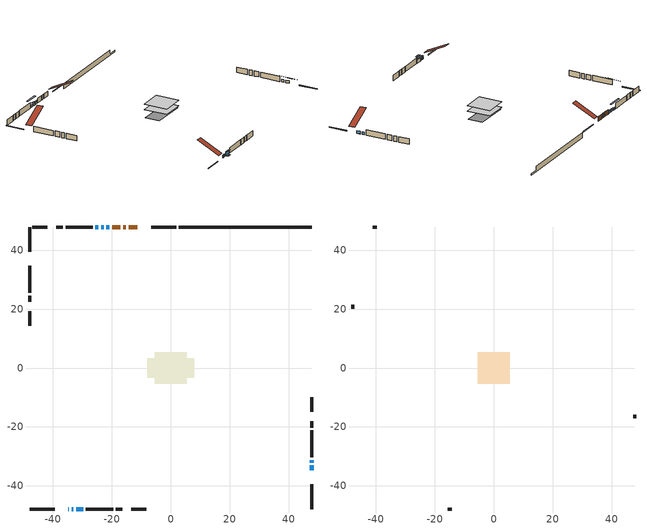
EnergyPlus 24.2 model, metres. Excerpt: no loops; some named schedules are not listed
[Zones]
conditioned space
 floor outside (Floor1 construction): -0.68,-0.68 -0.68,0.68 0.68,0.68 0.68,-0.68 z1.38
 floor adiabatic (AdiabaticFloorConstruction): -5.35,-5.35 -5.35,5.35 5.35,5.35 5.35,-5.35 z1.38
 floor foundation (Slab1 construction): -7.94,-3.33 -7.94,3.33 7.94,3.33 7.94,-3.33 z-0.91
 wall outside (RimJoist1 construction): 1.82,47.86 -6.63,47.86 / -47.86,-47.86 -39.4,-47.86 / -47.86,47.86 -47.86,39.4 / 47.86,-47.86 47.86,-39.4 z1.38:1.68
 wall outside (AdiabaticWallConstruction 1): -11.32,47.86 -14.31,47.86 / -15.23,47.86 -16.14,47.86 / -17.07,47.86 -19.87,47.86 z1.38:3.41
 wall outside (AdiabaticWallConstruction): -34.72,-47.86 -34.56,-47.86 / -33.64,-47.86 -33.07,-47.86 z1.38:2.3; 47.86,-34.72 47.86,-33.02 / 47.86,-32.1 47.86,-31.25 z1.38:2.6; -20.8,47.86 -21.82,47.86 / -22.75,47.86 -23.66,47.86 / -24.59,47.86 -25.61,47.86 z1.38:2.4; -32.15,-47.86 -29.71,-47.86 z1.38:2.9
 wall outside (Wall1 construction): -26.53,47.86 -35.72,47.86 / -28.78,-47.86 -19.59,-47.86 / -47.86,34.72 -47.86,25.53 / 47.86,-30.32 47.86,-21.14 z1.38:3.82
 wall outside (Wall2 construction): -36.65,47.86 -38.83,47.86 / -18.66,-47.86 -16.48,-47.86 / -47.86,24.6 -47.86,22.42 / 47.86,-20.21 47.86,-18.03 z1.38:3.82
 wall outside (Wall4 construction): -41.99,47.86 -46.93,47.86 / -13.33,-47.86 -8.38,-47.86 / -47.86,19.26 -47.86,14.32 / 47.86,-14.87 47.86,-9.92 z1.38:3.82
 wall foundation (FoundationWall1 construction): 2.75,47.86,-0.91 2.75,47.86,1.38 43.35,47.86,1.38 43.35,47.86,-0.34 47.86,47.86,-0.34 47.86,47.86,-0.91
 window (WindowConstruction 4): -34.72,-47.86 -34.56,-47.86 z1.38:2.29
 window (WindowConstruction 5): -33.63,-47.86 -33.08,-47.86 z1.38:2.29
 window (WindowConstruction): 47.86,-34.72 47.86,-33.03 z1.38:2.6
 window (WindowConstruction 1): -20.8,47.86 -21.82,47.86 z1.38:2.39
 window (WindowConstruction 2): -22.75,47.86 -23.66,47.86 z1.38:2.39
 window (WindowConstruction 3): -32.15,-47.86 -29.71,-47.86 z1.38:2.9
 window (WindowConstruction 6): 47.86,-32.1 47.86,-31.25 z1.38:2.6
 window (WindowConstruction 7): -24.59,47.86 -25.61,47.86 z1.38:2.39
 door (Door): -11.32,47.86 -14.3,47.86 z1.38:3.41
 door (Door 1): -15.23,47.86 -16.14,47.86 z1.38:3.41
 door (Door 2): -17.07,47.86 -19.87,47.86 z1.38:3.41
 ceiling adiabatic (AdiabaticFloorConstruction): 5.35,-5.35 5.35,5.35 -5.35,5.35 -5.35,-5.35 z1.38
attic - vented
 floor to conditioned space (Floor2 construction Reversed): -5.36,-5.36 -5.36,5.36 5.36,5.36 5.36,-5.36 z3.82
 wall outside (Wall3 construction): -39.76,47.86 -41.06,47.86 / -15.55,-47.86 -14.26,-47.86 / -47.86,21.49 -47.86,20.19 / 47.86,-17.1 47.86,-15.8 z1.38:3.82
 roof outside (Roof1 construction): -10.39,47.86,3.82 -10.39,37.73,8.88 -7.56,37.73,8.88 -7.56,47.86,3.82; -35.64,-47.86,3.82 -35.64,-37.73,8.88 -38.48,-37.73,8.88 -38.48,-47.86,3.82; -47.86,35.64,3.82 -37.73,35.64,8.88 -37.73,38.48,8.88 -47.86,38.48,3.82; 47.86,-35.64,3.82 37.73,-35.64,8.88 37.73,-38.48,8.88 47.86,-38.48,3.82
shading: -34.26,-47.86 -35.01,-47.86 -35.01,-50.3 -34.26,-50.3 z2.59; -32.78,-47.86 -33.93,-47.86 -33.93,-50.3 -32.78,-50.3 z2.59; -22.12,47.86 -20.5,47.86 -20.5,48.16 -22.12,48.16 z2.69; -23.96,47.86 -22.45,47.86 -22.45,48.47 -23.96,48.47 z2.69; -29.41,-47.86 -32.45,-47.86 -32.45,-48.47 -29.41,-48.47 z3.2; -28.35,47.86 -21.85,47.86 -21.85,48.47 -28.35,48.47 z5.14
[Building]
Building 1: Terrain=Suburbs
[Site:Location]
Greenwood AP_NS: Latitude {deg}=44.98; Longitude {deg}=-64.92; Time Zone {hr}=-4; Elevation {m}=28; Keep Site Location Information=Yes
[Site:GroundTemperature:Shallow]
3.62696, 1.72046, 1.56778, 2.47251, 6.10451, 9.71958, 12.8537, 14.839, 15.0077, 13.3929, 10.3388, 6.83459
[Site:WaterMainsTemperature]
Calculation Method=Schedule; Temperature Schedule=mains temperature schedule
[Material] Roughness=Rough; Thermal Absorptance=0.9
Name | Thickness {m} | Conductivity {W/m-K} | Density {kg/m3} | Specific Heat {J/kg-K} | Solar Absorptance | Visible Absorptance
asphalt or fiberglass shingles | 0.00635 | 0.162714 | 1121.4 | 1465.45 | 0.4 | 0.4
ceiling loosefill ins | 0.254 | 0.0480833 | 16.02 | 1046.75 | 0.7 | 0.7
ceiling stud and cavity | 0.1397 | 0.0890429 | 65.682 | 1177.47 | 0.7 | 0.7
concrete 4.0 in. | 0.1016 | 1.803125 | 2242.8 | 837.4 | 0.7 | 0.7
concrete 8.0 in. | 0.2032 | 1.803125 | 2242.8 | 837.4 | 0.7 | 0.7
door material | 0.04445 | 0.0451087 | 512.64 | 1214.23 | 0.7 | 0.7
exterior vertical ins | 0.0433751 | 0.029427 | 32.04 | 1214.23 | 0.7 | 0.7
floor covering | 0.0127 | 0.0433444 | 54.468 | 1339.84 | 0.6 | 0.6
floor rigid ins | 0.103632 | 0.029427 | 32.04 | 1214.23 | 0.7 | 0.7
floor rigid ins 1; wall rigid ins 1 | 0.512978 | 0.029427 | 32.04 | 1214.23 | 0.7 | 0.7
floor stud and cavity | 0.1397 | 0.150775 | 92.3553 | 1139.71 | 0.7 | 0.7
floor stud and cavity 1 | 0.1397 | 1.75129 | 37.0049 | 1207.88 | 0.7 | 0.7
furniture material conditioned space 1 | 0.1524 | 0.115458 | 640.8 | 1214.23 | 0.6 | 0.6
gypsum board | 0.0127 | 0.160291 | 801 | 837.4 | 0.6 | 0.6
gypsum board 1 | 0.00254 | 0.160291 | 801 | 837.4 | 0.6 | 0.6
gypsum board 2 | 0.0127 | 0.160291 | 801 | 837.4 | 0.7 | 0.7
osb sheathing 0.5 in. | 0.0127 | 0.115458 | 512.64 | 1214.23 | 0.7 | 0.7
osb sheathing 0.75 in. | 0.01905 | 0.115458 | 512.64 | 1214.23 | 0.7 | 0.7
osb sheathing 2.0 in. | 0.0508 | 0.115458 | 512.64 | 1214.23 | 0.7 | 0.7
rim joist rigid ins; slab rigid ins; wall rigid ins | 0.051816 | 0.029427 | 32.04 | 1214.23 | 0.7 | 0.7
rim joist stud and cavity | 0.0508 | 0.0407152 | 125.044 | 1163.47 | 0.6 | 0.6
wall stud and cavity | 0.1397 | 0.215597 | 139.0536 | 1170.24 | 0.7 | 0.7
wall stud and cavity 1 | 0.1397 | 0.458625 | 139.0536 | 1170.24 | 0.7 | 0.7
wall stud and cavity 2 | 0.0889 | 6.1454 | 50.32683 | 1063.81 | 0.6 | 0.6
wall stud and cavity 3 | 0.0889 | 0.49837 | 6.31874 | 1174.65 | 0.7 | 0.7
wall stud and cavity 4 | 0.0889 | 0.380278 | 52.3479 | 1209.89 | 0.7 | 0.7
wall stud and cavity 5 | 0.0889 | 0.391764 | 83.0341 | 1211.67 | 0.7 | 0.7
wood siding | 0.0254 | 0.102417 | 544.68 | 1172.36 | 0.4 | 0.4
wood siding 1 | 0.00254 | 0.102417 | 544.68 | 1172.36 | 0.4 | 0.4
wood siding 2; wood siding 3; wood siding 4 | 0.0254 | 0.102417 | 544.68 | 1172.36 | 0.7 | 0.7
[WindowMaterial:SimpleGlazingSystem]
Name | U-Factor {W/m2-K} | Solar Heat Gain Coefficient
WindowMaterial | 2.10711 | 0.53
WindowMaterial 1 | 2.11846 | 0.53
WindowMaterial 2 | 2.0049 | 0.61
WindowMaterial 3 | 3.53115 | 0.42
WindowMaterial 4 | 2.529549 | 0.6
WindowMaterial 5 | 2.1707 | 0.49
WindowMaterial 6 | 2.02932 | 0.53
[Construction]
AdiabaticFloorConstruction: floor stud and cavity 1, floor rigid ins 1, osb sheathing 0.75 in., floor covering
AdiabaticWallConstruction: wood siding 3, wall rigid ins 1, wall stud and cavity 4, gypsum board
AdiabaticWallConstruction 1: wood siding 4, wall rigid ins 1, wall stud and cavity 4, gypsum board
Door; Door 1; Door 2: door material
Floor1 construction: floor stud and cavity, floor rigid ins, osb sheathing 0.75 in., floor covering
Floor2 construction Reversed: gypsum board, ceiling stud and cavity, ceiling loosefill ins
FoundationWall1 construction: concrete 8.0 in., gypsum board 2
furniture construction conditioned space 1: furniture material conditioned space 1
PartitionWallConstruction: gypsum board, wall stud and cavity 5, gypsum board
RimJoist1 construction: wood siding 2, rim joist rigid ins, osb sheathing 2.0 in., rim joist stud and cavity
Roof1 construction: asphalt or fiberglass shingles
Slab1 construction: slab rigid ins, concrete 4.0 in.
Wall1 construction: wood siding, wall rigid ins, osb sheathing 0.5 in., wall stud and cavity, gypsum board
Wall2 construction: wood siding, wall rigid ins, osb sheathing 0.5 in., wall stud and cavity 1, gypsum board
Wall3 construction: wood siding 1, wall stud and cavity 2
Wall4 construction: wood siding 1, wall stud and cavity 3, gypsum board 1
WindowConstruction; WindowConstruction 1: WindowMaterial
WindowConstruction 2: WindowMaterial 1
WindowConstruction 3: WindowMaterial 2
WindowConstruction 4: WindowMaterial 3
WindowConstruction 5: WindowMaterial 4
WindowConstruction 6: WindowMaterial 5
WindowConstruction 7: WindowMaterial 6
[Zone] Multiplier=1; Part of Total Floor Area=Yes
Name | Volume {m3}
attic - vented | 91.6086
conditioned space | 588.3
[Space]
Name | Zone | Volume {m3}
attic - vented 1 | attic - vented | 91.6086
conditioned space 1 | conditioned space | 588.3
[ZoneInfiltration:EffectiveLeakageArea]
infil attic - vented 1: Zone or Space=attic - vented 1; Schedule=Always On Discrete; Effective Air Leakage Area {cm2}=4747.86; Stack Coefficient=0.00052179; Wind Coefficient=1.54336e-05
[ZoneMixing]
whole house fan mix: Zone or Space=attic - vented; Schedule=Always On Continuous; Design Flow Rate Calculation Method=Flow/Zone; Design Flow Rate {m3/s}=0; Source Zone or Space=conditioned space
[SurfaceProperty:ExposedFoundationPerimeter]
Slab1: Exposed Perimeter Calculation Method=TotalExposedPerimeter; Total Exposed Perimeter {m}=45.11
[InternalMass] Zone or ZoneList=conditioned space; Space or SpaceList=conditioned space 1
Name | Construction | Surface Area {m2}
furniture mass conditioned space 1 | furniture construction conditioned space 1 | 88.9879
partition wall mass | PartitionWallConstruction | 222.47
[Lights]
interior lighting: Zone or ZoneList or Space or SpaceList=conditioned space 1; Schedule=interior lighting schedule; Design Level Calculation Method=LightingLevel; Lighting Level {W}=343.2; Return Air Fraction=0; Fraction Radiant=0.6; Fraction Visible=0.2; Fraction Replaceable=1
[People]
occupants: Zone or ZoneList or Space or SpaceList=conditioned space 1; Number of People Schedule=occupants schedule; Number of People Calculation Method=People; Number of People=3; Fraction Radiant=0.314171; Sensible Heat Fraction=0.56303; Activity Level Schedule=occupants activity schedule; Carbon Dioxide Generation Rate {m3/s-W}=0; Enable ASHRAE 55 Comfort Warnings=No; Mean Radiant Temperature Calculation Type=EnclosureAveraged
[ElectricEquipment] Zone or ZoneList or Space or SpaceList=conditioned space 1; Design Level Calculation Method=EquipmentLevel
Name | Schedule | Design Level {W} | Fraction Latent | Fraction Radiant | Fraction Lost
clothes dryer | clothes dryer schedule | 140.772 | 0.015 | 0.081 | 0.85
clothes washer | clothes washer schedule | 32.1985 | 0.03 | 0.162 | 0.7
cooking range | cooking range schedule | 215.147 | 0.08 | 0.432 | 0.2
dishwasher | dishwasher schedule | 66.8632 | 0.3 | 0.18 | 0.4
fridge | fridge schedule | 72.9452 | 0 | 0.6 | 0
mech vent house fan | mech vent house fan schedule | 22.3333 | 0 | 0 | 0.5
mech vent house fan cfis | mech vent house fan cfis schedule | 0 | 0 | 0 | 0
misc plug loads | misc plug loads schedule | 494.7 | 0.045 | 0.513 | 0.1
whole house fan | Always On Discrete | 0 | 0 | 0 | 1
[OtherEquipment] Zone or ZoneList or Space or SpaceList=conditioned space 1; Design Level Calculation Method=EquipmentLevel
Name | Fuel Type | Schedule | Design Level {W} | Fraction Latent | Fraction Radiant | Fraction Lost
clothes dryer 1 | Electricity | clothes dryer schedule | 0 | 0.015 | 0.081 | 0.85
cooking range 1 | Electricity | cooking range schedule | 0 | 0.08 | 0.432 | 0.2
general water use latent | None | general water use schedule | 62.594 | 1 | 0 | 0
general water use sensible | None | general water use schedule | -61.6891 | 0 | 0.6 | 0
mech vent house fan latent load | None | Always On Discrete | 0 | 1 | 0 | 0
mech vent house fan sensible load | None | Always On Discrete | 0 | 0 | 0 | 0
water heater energy adjustment1 | FuelOilNo2 | Always On Discrete | 0.01 | 0 | 0 | 1
[ZoneInfiltration:DesignFlowRate] Zone or ZoneList or Space or SpaceList=conditioned space 1; Schedule=Always On Discrete; Design Flow Rate Calculation Method=Flow/Zone; Design Flow Rate {m3/s}=0
infil flow; natural vent flow; whole house fan flow
[Foundation:Kiva]
Foundation Kiva 1: Initial Indoor Air Temperature {C}=18; Wall Height Above Grade {m}=1.379982; Wall Depth Below Slab {m}=0.2032; Custom Block Material Name 1=exterior vertical ins; Custom Block Depth 1 {m}=2.28999; Custom Block X Position 1 {m}=0.2159; Custom Block Z Position 1 {m}=0
[Foundation:Kiva:Settings]
Soil Conductivity {W/m-K}=0.849921; Soil Density {kg/m3}=1842.3; Soil Specific Heat {J/kg-K}=418.7; Ground Solar Absorptivity=0.9; Ground Thermal Absorptivity=0.9; Ground Surface Roughness {m}=0.03; Far-Field Width {m}=40; Deep-Ground Boundary Condition=ZeroFlux; Deep-Ground Depth {m}=40; Minimum Cell Dimension {m}=0.2; Maximum Cell Growth Coefficient=3; Simulation Timestep=Timestep
[Exterior:Lights]
exterior lighting: Schedule=exterior lighting schedule; Design Level {W}=75.6
[Schedule:Constant]
Name | Hourly Value
Always On Continuous; mech vent house fan schedule; mech vent house fan cfis schedule; Always On Discrete | 1
occupants activity schedule | 117.228
fridge schedule | 0
[Schedule:Day:Interval]
interior lighting schedule day: No, 01:00, 0.108182, 04:00, 0.0901515, 05:00, 0.0991667, 06:00, 0.162273, 07:00, 0.270455, 08:00, 0.342576, 10:00, 0.369621, 11:00, 0.351591, 12:00, 0.333561, 13:00, 0.324545, 14:00, 0.31553, 15:00, 0.333561, 16:00, 0.369621, 17:00, 0.450758, 18:00, 0.585985, 19:00, 0.775303, 20:00, 0.955606, 21:00, 0.991667, 22:00, 0.712197, 23:00, 0.360606, 24:00, 0.162273
interior lighting schedule default day: No, 24:00, 0
[Schedule:Week:Daily]
interior lighting schedule Week Rule - Jan1-Jan27: interior lighting schedule day, interior lighting schedule day, interior lighting schedule day, interior lighting schedule day, interior lighting schedule day, interior lighting schedule day, interior lighting schedule day, interior lighting schedule default day, interior lighting schedule default day, interior lighting schedule default day, interior lighting schedule default day, interior lighting schedule default day
interior lighting schedule Week Rule - Jan28-Feb3: interior lighting schedule day, interior lighting schedule day, interior lighting schedule day, interior lighting schedule day, interior lighting schedule day 1, interior lighting schedule day 1, interior lighting schedule day 1, interior lighting schedule default day, interior lighting schedule default day, interior lighting schedule default day, interior lighting schedule default day, interior lighting schedule default day
interior lighting schedule Week Rule - Feb4-Feb24: interior lighting schedule day 1, interior lighting schedule day 1, interior lighting schedule day 1, interior lighting schedule day 1, interior lighting schedule day 1, interior lighting schedule day 1, interior lighting schedule day 1, interior lighting schedule default day, interior lighting schedule default day, interior lighting schedule default day, interior lighting schedule default day, interior lighting schedule default day
interior lighting schedule Week Rule - Feb25-Mar3: interior lighting schedule day 1, interior lighting schedule day 1, interior lighting schedule day 1, interior lighting schedule day 1, interior lighting schedule day 2, interior lighting schedule day 2, interior lighting schedule day 2, interior lighting schedule default day, interior lighting schedule default day, interior lighting schedule default day, interior lighting schedule default day, interior lighting schedule default day
interior lighting schedule Week Rule - Mar4-Mar31: interior lighting schedule day 2, interior lighting schedule day 2, interior lighting schedule day 2, interior lighting schedule day 2, interior lighting schedule day 2, interior lighting schedule day 2, interior lighting schedule day 2, interior lighting schedule default day, interior lighting schedule default day, interior lighting schedule default day, interior lighting schedule default day, interior lighting schedule default day
interior lighting schedule Week Rule - Apr1-Apr28: interior lighting schedule day 3, interior lighting schedule day 3, interior lighting schedule day 3, interior lighting schedule day 3, interior lighting schedule day 3, interior lighting schedule day 3, interior lighting schedule day 3, interior lighting schedule default day, interior lighting schedule default day, interior lighting schedule default day, interior lighting schedule default day, interior lighting schedule default day
interior lighting schedule Week Rule - Apr29-May5: interior lighting schedule day 3, interior lighting schedule day 3, interior lighting schedule day 4, interior lighting schedule day 4, interior lighting schedule day 4, interior lighting schedule day 4, interior lighting schedule day 4, interior lighting schedule default day, interior lighting schedule default day, interior lighting schedule default day, interior lighting schedule default day, interior lighting schedule default day
interior lighting schedule Week Rule - May6-May26: interior lighting schedule day 4, interior lighting schedule day 4, interior lighting schedule day 4, interior lighting schedule day 4, interior lighting schedule day 4, interior lighting schedule day 4, interior lighting schedule day 4, interior lighting schedule default day, interior lighting schedule default day, interior lighting schedule default day, interior lighting schedule default day, interior lighting schedule default day
interior lighting schedule Week Rule - May27-Jun2: interior lighting schedule day 4, interior lighting schedule day 4, interior lighting schedule day 4, interior lighting schedule day 4, interior lighting schedule day 4, interior lighting schedule day 5, interior lighting schedule day 5, interior lighting schedule default day, interior lighting schedule default day, interior lighting schedule default day, interior lighting schedule default day, interior lighting schedule default day
interior lighting schedule Week Rule - Jun3-Jun30: interior lighting schedule day 5, interior lighting schedule day 5, interior lighting schedule day 5, interior lighting schedule day 5, interior lighting schedule day 5, interior lighting schedule day 5, interior lighting schedule day 5, interior lighting schedule default day, interior lighting schedule default day, interior lighting schedule default day, interior lighting schedule default day, interior lighting schedule default day
interior lighting schedule Week Rule - Jul1-Jul28: interior lighting schedule day 6, interior lighting schedule day 6, interior lighting schedule day 6, interior lighting schedule day 6, interior lighting schedule day 6, interior lighting schedule day 6, interior lighting schedule day 6, interior lighting schedule default day, interior lighting schedule default day, interior lighting schedule default day, interior lighting schedule default day, interior lighting schedule default day
interior lighting schedule Week Rule - Jul29-Aug4: interior lighting schedule day 6, interior lighting schedule day 6, interior lighting schedule day 6, interior lighting schedule day 7, interior lighting schedule day 7, interior lighting schedule day 7, interior lighting schedule day 7, interior lighting schedule default day, interior lighting schedule default day, interior lighting schedule default day, interior lighting schedule default day, interior lighting schedule default day
interior lighting schedule Week Rule - Aug5-Aug25: interior lighting schedule day 7, interior lighting schedule day 7, interior lighting schedule day 7, interior lighting schedule day 7, interior lighting schedule day 7, interior lighting schedule day 7, interior lighting schedule day 7, interior lighting schedule default day, interior lighting schedule default day, interior lighting schedule default day, interior lighting schedule default day, interior lighting schedule default day
interior lighting schedule Week Rule - Aug26-Sep1: interior lighting schedule day 7, interior lighting schedule day 7, interior lighting schedule day 7, interior lighting schedule day 7, interior lighting schedule day 7, interior lighting schedule day 7, interior lighting schedule day 8, interior lighting schedule default day, interior lighting schedule default day, interior lighting schedule default day, interior lighting schedule default day, interior lighting schedule default day
interior lighting schedule Week Rule - Sep2-Sep29: interior lighting schedule day 8, interior lighting schedule day 8, interior lighting schedule day 8, interior lighting schedule day 8, interior lighting schedule day 8, interior lighting schedule day 8, interior lighting schedule day 8, interior lighting schedule default day, interior lighting schedule default day, interior lighting schedule default day, interior lighting schedule default day, interior lighting schedule default day
interior lighting schedule Week Rule - Sep30-Oct6: interior lighting schedule day 8, interior lighting schedule day 9, interior lighting schedule day 9, interior lighting schedule day 9, interior lighting schedule day 9, interior lighting schedule day 9, interior lighting schedule day 9, interior lighting schedule default day, interior lighting schedule default day, interior lighting schedule default day, interior lighting schedule default day, interior lighting schedule default day
interior lighting schedule Week Rule - Oct7-Oct27: interior lighting schedule day 9, interior lighting schedule day 9, interior lighting schedule day 9, interior lighting schedule day 9, interior lighting schedule day 9, interior lighting schedule day 9, interior lighting schedule day 9, interior lighting schedule default day, interior lighting schedule default day, interior lighting schedule default day, interior lighting schedule default day, interior lighting schedule default day
interior lighting schedule Week Rule - Oct28-Nov3: interior lighting schedule day 9, interior lighting schedule day 9, interior lighting schedule day 9, interior lighting schedule day 9, interior lighting schedule day 10, interior lighting schedule day 10, interior lighting schedule day 10, interior lighting schedule default day, interior lighting schedule default day, interior lighting schedule default day, interior lighting schedule default day, interior lighting schedule default day
interior lighting schedule Week Rule - Nov4-Nov24: interior lighting schedule day 10, interior lighting schedule day 10, interior lighting schedule day 10, interior lighting schedule day 10, interior lighting schedule day 10, interior lighting schedule day 10, interior lighting schedule day 10, interior lighting schedule default day, interior lighting schedule default day, interior lighting schedule default day, interior lighting schedule default day, interior lighting schedule default day
interior lighting schedule Week Rule - Nov25-Dec1: interior lighting schedule day 10, interior lighting schedule day 10, interior lighting schedule day 10, interior lighting schedule day 10, interior lighting schedule day 10, interior lighting schedule day 10, interior lighting schedule day 11, interior lighting schedule default day, interior lighting schedule default day, interior lighting schedule default day, interior lighting schedule default day, interior lighting schedule default day
interior lighting schedule Week Rule - Dec2-Dec31: interior lighting schedule day 11, interior lighting schedule day 11, interior lighting schedule day 11, interior lighting schedule day 11, interior lighting schedule day 11, interior lighting schedule day 11, interior lighting schedule day 11, interior lighting schedule default day, interior lighting schedule default day, interior lighting schedule default day, interior lighting schedule default day, interior lighting schedule default day
occupants schedule Week Rule - Jan1-Dec31: occupants schedule day, occupants schedule day, occupants schedule day, occupants schedule day, occupants schedule day, occupants schedule day, occupants schedule day, occupants schedule default day, occupants schedule default day, occupants schedule default day, occupants schedule default day, occupants schedule default day
clothes dryer schedule Week Rule - Jan1-Dec31: clothes dryer schedule day, clothes dryer schedule day, clothes dryer schedule day, clothes dryer schedule day, clothes dryer schedule day, clothes dryer schedule day, clothes dryer schedule day, clothes dryer schedule default day, clothes dryer schedule default day, clothes dryer schedule default day, clothes dryer schedule default day, clothes dryer schedule default day
clothes washer schedule Week Rule - Jan1-Dec31: clothes washer schedule day, clothes washer schedule day, clothes washer schedule day, clothes washer schedule day, clothes washer schedule day, clothes washer schedule day, clothes washer schedule day, clothes washer schedule default day, clothes washer schedule default day, clothes washer schedule default day, clothes washer schedule default day, clothes washer schedule default day
cooking range schedule Week Rule - Jan1-Dec31: cooking range schedule day, cooking range schedule day, cooking range schedule day, cooking range schedule day, cooking range schedule day, cooking range schedule day, cooking range schedule day, cooking range schedule default day, cooking range schedule default day, cooking range schedule default day, cooking range schedule default day, cooking range schedule default day
dishwasher schedule Week Rule - Jan1-Dec31: dishwasher schedule day, dishwasher schedule day, dishwasher schedule day, dishwasher schedule day, dishwasher schedule day, dishwasher schedule day, dishwasher schedule day, dishwasher schedule default day, dishwasher schedule default day, dishwasher schedule default day, dishwasher schedule default day, dishwasher schedule default day
misc plug loads schedule Week Rule - Jan1-Dec31: misc plug loads schedule day, misc plug loads schedule day, misc plug loads schedule day, misc plug loads schedule day, misc plug loads schedule day, misc plug loads schedule day, misc plug loads schedule day, misc plug loads schedule default day, misc plug loads schedule default day, misc plug loads schedule default day, misc plug loads schedule default day, misc plug loads schedule default day
general water use schedule Week Rule - Jan1-Dec31: general water use schedule day, general water use schedule day, general water use schedule day, general water use schedule day, general water use schedule day, general water use schedule day, general water use schedule day, general water use schedule default day, general water use schedule default day, general water use schedule default day, general water use schedule default day, general water use schedule default day
exterior lighting schedule Week Rule - Jan1-Jan27: exterior lighting schedule day, exterior lighting schedule day, exterior lighting schedule day, exterior lighting schedule day, exterior lighting schedule day, exterior lighting schedule day, exterior lighting schedule day, exterior lighting schedule default day, exterior lighting schedule default day, exterior lighting schedule default day, exterior lighting schedule default day, exterior lighting schedule default day
exterior lighting schedule Week Rule - Jan28-Feb3: exterior lighting schedule day, exterior lighting schedule day, exterior lighting schedule day, exterior lighting schedule day, exterior lighting schedule day 1, exterior lighting schedule day 1, exterior lighting schedule day 1, exterior lighting schedule default day, exterior lighting schedule default day, exterior lighting schedule default day, exterior lighting schedule default day, exterior lighting schedule default day
exterior lighting schedule Week Rule - Feb4-Feb24: exterior lighting schedule day 1, exterior lighting schedule day 1, exterior lighting schedule day 1, exterior lighting schedule day 1, exterior lighting schedule day 1, exterior lighting schedule day 1, exterior lighting schedule day 1, exterior lighting schedule default day, exterior lighting schedule default day, exterior lighting schedule default day, exterior lighting schedule default day, exterior lighting schedule default day
exterior lighting schedule Week Rule - Feb25-Mar3: exterior lighting schedule day 1, exterior lighting schedule day 1, exterior lighting schedule day 1, exterior lighting schedule day 1, exterior lighting schedule day 2, exterior lighting schedule day 2, exterior lighting schedule day 2, exterior lighting schedule default day, exterior lighting schedule default day, exterior lighting schedule default day, exterior lighting schedule default day, exterior lighting schedule default day
exterior lighting schedule Week Rule - Mar4-Mar31: exterior lighting schedule day 2, exterior lighting schedule day 2, exterior lighting schedule day 2, exterior lighting schedule day 2, exterior lighting schedule day 2, exterior lighting schedule day 2, exterior lighting schedule day 2, exterior lighting schedule default day, exterior lighting schedule default day, exterior lighting schedule default day, exterior lighting schedule default day, exterior lighting schedule default day
exterior lighting schedule Week Rule - Apr1-Apr28: exterior lighting schedule day 3, exterior lighting schedule day 3, exterior lighting schedule day 3, exterior lighting schedule day 3, exterior lighting schedule day 3, exterior lighting schedule day 3, exterior lighting schedule day 3, exterior lighting schedule default day, exterior lighting schedule default day, exterior lighting schedule default day, exterior lighting schedule default day, exterior lighting schedule default day
exterior lighting schedule Week Rule - Apr29-May5: exterior lighting schedule day 3, exterior lighting schedule day 3, exterior lighting schedule day 4, exterior lighting schedule day 4, exterior lighting schedule day 4, exterior lighting schedule day 4, exterior lighting schedule day 4, exterior lighting schedule default day, exterior lighting schedule default day, exterior lighting schedule default day, exterior lighting schedule default day, exterior lighting schedule default day
exterior lighting schedule Week Rule - May6-May26: exterior lighting schedule day 4, exterior lighting schedule day 4, exterior lighting schedule day 4, exterior lighting schedule day 4, exterior lighting schedule day 4, exterior lighting schedule day 4, exterior lighting schedule day 4, exterior lighting schedule default day, exterior lighting schedule default day, exterior lighting schedule default day, exterior lighting schedule default day, exterior lighting schedule default day
exterior lighting schedule Week Rule - May27-Jun2: exterior lighting schedule day 4, exterior lighting schedule day 4, exterior lighting schedule day 4, exterior lighting schedule day 4, exterior lighting schedule day 4, exterior lighting schedule day 5, exterior lighting schedule day 5, exterior lighting schedule default day, exterior lighting schedule default day, exterior lighting schedule default day, exterior lighting schedule default day, exterior lighting schedule default day
exterior lighting schedule Week Rule - Jun3-Jun30: exterior lighting schedule day 5, exterior lighting schedule day 5, exterior lighting schedule day 5, exterior lighting schedule day 5, exterior lighting schedule day 5, exterior lighting schedule day 5, exterior lighting schedule day 5, exterior lighting schedule default day, exterior lighting schedule default day, exterior lighting schedule default day, exterior lighting schedule default day, exterior lighting schedule default day
exterior lighting schedule Week Rule - Jul1-Jul28: exterior lighting schedule day 6, exterior lighting schedule day 6, exterior lighting schedule day 6, exterior lighting schedule day 6, exterior lighting schedule day 6, exterior lighting schedule day 6, exterior lighting schedule day 6, exterior lighting schedule default day, exterior lighting schedule default day, exterior lighting schedule default day, exterior lighting schedule default day, exterior lighting schedule default day
exterior lighting schedule Week Rule - Jul29-Aug4: exterior lighting schedule day 6, exterior lighting schedule day 6, exterior lighting schedule day 6, exterior lighting schedule day 7, exterior lighting schedule day 7, exterior lighting schedule day 7, exterior lighting schedule day 7, exterior lighting schedule default day, exterior lighting schedule default day, exterior lighting schedule default day, exterior lighting schedule default day, exterior lighting schedule default day
exterior lighting schedule Week Rule - Aug5-Aug25: exterior lighting schedule day 7, exterior lighting schedule day 7, exterior lighting schedule day 7, exterior lighting schedule day 7, exterior lighting schedule day 7, exterior lighting schedule day 7, exterior lighting schedule day 7, exterior lighting schedule default day, exterior lighting schedule default day, exterior lighting schedule default day, exterior lighting schedule default day, exterior lighting schedule default day
exterior lighting schedule Week Rule - Aug26-Sep1: exterior lighting schedule day 7, exterior lighting schedule day 7, exterior lighting schedule day 7, exterior lighting schedule day 7, exterior lighting schedule day 7, exterior lighting schedule day 7, exterior lighting schedule day 8, exterior lighting schedule default day, exterior lighting schedule default day, exterior lighting schedule default day, exterior lighting schedule default day, exterior lighting schedule default day
exterior lighting schedule Week Rule - Sep2-Sep29: exterior lighting schedule day 8, exterior lighting schedule day 8, exterior lighting schedule day 8, exterior lighting schedule day 8, exterior lighting schedule day 8, exterior lighting schedule day 8, exterior lighting schedule day 8, exterior lighting schedule default day, exterior lighting schedule default day, exterior lighting schedule default day, exterior lighting schedule default day, exterior lighting schedule default day
exterior lighting schedule Week Rule - Sep30-Oct6: exterior lighting schedule day 8, exterior lighting schedule day 9, exterior lighting schedule day 9, exterior lighting schedule day 9, exterior lighting schedule day 9, exterior lighting schedule day 9, exterior lighting schedule day 9, exterior lighting schedule default day, exterior lighting schedule default day, exterior lighting schedule default day, exterior lighting schedule default day, exterior lighting schedule default day
exterior lighting schedule Week Rule - Oct7-Oct27: exterior lighting schedule day 9, exterior lighting schedule day 9, exterior lighting schedule day 9, exterior lighting schedule day 9, exterior lighting schedule day 9, exterior lighting schedule day 9, exterior lighting schedule day 9, exterior lighting schedule default day, exterior lighting schedule default day, exterior lighting schedule default day, exterior lighting schedule default day, exterior lighting schedule default day
exterior lighting schedule Week Rule - Oct28-Nov3: exterior lighting schedule day 9, exterior lighting schedule day 9, exterior lighting schedule day 9, exterior lighting schedule day 9, exterior lighting schedule day 10, exterior lighting schedule day 10, exterior lighting schedule day 10, exterior lighting schedule default day, exterior lighting schedule default day, exterior lighting schedule default day, exterior lighting schedule default day, exterior lighting schedule default day
exterior lighting schedule Week Rule - Nov4-Nov24: exterior lighting schedule day 10, exterior lighting schedule day 10, exterior lighting schedule day 10, exterior lighting schedule day 10, exterior lighting schedule day 10, exterior lighting schedule day 10, exterior lighting schedule day 10, exterior lighting schedule default day, exterior lighting schedule default day, exterior lighting schedule default day, exterior lighting schedule default day, exterior lighting schedule default day
exterior lighting schedule Week Rule - Nov25-Dec1: exterior lighting schedule day 10, exterior lighting schedule day 10, exterior lighting schedule day 10, exterior lighting schedule day 10, exterior lighting schedule day 10, exterior lighting schedule day 10, exterior lighting schedule day 11, exterior lighting schedule default day, exterior lighting schedule default day, exterior lighting schedule default day, exterior lighting schedule default day, exterior lighting schedule default day
exterior lighting schedule Week Rule - Dec2-Dec31: exterior lighting schedule day 11, exterior lighting schedule day 11, exterior lighting schedule day 11, exterior lighting schedule day 11, exterior lighting schedule day 11, exterior lighting schedule day 11, exterior lighting schedule day 11, exterior lighting schedule default day, exterior lighting schedule default day, exterior lighting schedule default day, exterior lighting schedule default day, exterior lighting schedule default day
[Schedule:Year]
interior lighting schedule: interior lighting schedule Week Rule - Jan1-Jan27, 1, 1, 1, 27, interior lighting schedule Week Rule - Jan28-Feb3, 1, 28, 2, 3, interior lighting schedule Week Rule - Feb4-Feb24, 2, 4, 2, 24, interior lighting schedule Week Rule - Feb25-Mar3, 2, 25, 3, 3, interior lighting schedule Week Rule - Mar4-Mar31, 3, 4, 3, 31, interior lighting schedule Week Rule - Apr1-Apr28, 4, 1, 4, 28, interior lighting schedule Week Rule - Apr29-May5, 4, 29, 5, 5, interior lighting schedule Week Rule - May6-May26, 5, 6, 5, 26, interior lighting schedule Week Rule - May27-Jun2, 5, 27, 6, 2, interior lighting schedule Week Rule - Jun3-Jun30, 6, 3, 6, 30, interior lighting schedule Week Rule - Jul1-Jul28, 7, 1, 7, 28, interior lighting schedule Week Rule - Jul29-Aug4, 7, 29, 8, 4, interior lighting schedule Week Rule - Aug5-Aug25, 8, 5, 8, 25, interior lighting schedule Week Rule - Aug26-Sep1, 8, 26, 9, 1, interior lighting schedule Week Rule - Sep2-Sep29, 9, 2, 9, 29, interior lighting schedule Week Rule - Sep30-Oct6, 9, 30, 10, 6, interior lighting schedule Week Rule - Oct7-Oct27, 10, 7, 10, 27, interior lighting schedule Week Rule - Oct28-Nov3, 10, 28, 11, 3, interior lighting schedule Week Rule - Nov4-Nov24, 11, 4, 11, 24, interior lighting schedule Week Rule - Nov25-Dec1, 11, 25, 12, 1, interior lighting schedule Week Rule - Dec2-Dec31, 12, 2, 12, 31
occupants schedule: occupants schedule Week Rule - Jan1-Dec31, 1, 1, 12, 31
clothes dryer schedule: clothes dryer schedule Week Rule - Jan1-Dec31, 1, 1, 12, 31
clothes washer schedule: clothes washer schedule Week Rule - Jan1-Dec31, 1, 1, 12, 31
cooking range schedule: cooking range schedule Week Rule - Jan1-Dec31, 1, 1, 12, 31
dishwasher schedule: dishwasher schedule Week Rule - Jan1-Dec31, 1, 1, 12, 31
misc plug loads schedule: misc plug loads schedule Week Rule - Jan1-Dec31, 1, 1, 12, 31
general water use schedule: general water use schedule Week Rule - Jan1-Dec31, 1, 1, 12, 31
exterior lighting schedule: exterior lighting schedule Week Rule - Jan1-Jan27, 1, 1, 1, 27, exterior lighting schedule Week Rule - Jan28-Feb3, 1, 28, 2, 3, exterior lighting schedule Week Rule - Feb4-Feb24, 2, 4, 2, 24, exterior lighting schedule Week Rule - Feb25-Mar3, 2, 25, 3, 3, exterior lighting schedule Week Rule - Mar4-Mar31, 3, 4, 3, 31, exterior lighting schedule Week Rule - Apr1-Apr28, 4, 1, 4, 28, exterior lighting schedule Week Rule - Apr29-May5, 4, 29, 5, 5, exterior lighting schedule Week Rule - May6-May26, 5, 6, 5, 26, exterior lighting schedule Week Rule - May27-Jun2, 5, 27, 6, 2, exterior lighting schedule Week Rule - Jun3-Jun30, 6, 3, 6, 30, exterior lighting schedule Week Rule - Jul1-Jul28, 7, 1, 7, 28, exterior lighting schedule Week Rule - Jul29-Aug4, 7, 29, 8, 4, exterior lighting schedule Week Rule - Aug5-Aug25, 8, 5, 8, 25, exterior lighting schedule Week Rule - Aug26-Sep1, 8, 26, 9, 1, exterior lighting schedule Week Rule - Sep2-Sep29, 9, 2, 9, 29, exterior lighting schedule Week Rule - Sep30-Oct6, 9, 30, 10, 6, exterior lighting schedule Week Rule - Oct7-Oct27, 10, 7, 10, 27, exterior lighting schedule Week Rule - Oct28-Nov3, 10, 28, 11, 3, exterior lighting schedule Week Rule - Nov4-Nov24, 11, 4, 11, 24, exterior lighting schedule Week Rule - Nov25-Dec1, 11, 25, 12, 1, exterior lighting schedule Week Rule - Dec2-Dec31, 12, 2, 12, 31
[Schedule:Compact]
mains temperature schedule: Through: 01/01, For: AllDays, Until: 24:00, 7.74778, Through: 01/02, For: AllDays, Until: 24:00, 7.68278, Through: 01/03, For: AllDays, Until: 24:00, 7.61944, Through: 01/04, For: AllDays, Until: 24:00, 7.55667, Through: 01/05, For: AllDays, Until: 24:00, 7.495, Through: 01/06, For: AllDays, Until: 24:00, 7.435, Through: 01/07, For: AllDays, Until: 24:00, 7.37556, Through: 01/08, For: AllDays, Until: 24:00, 7.31778, Through: 01/09, For: AllDays, Until: 24:00, 7.26111, Through: 01/10, For: AllDays, Until: 24:00, 7.20556, Through: 01/11, For: AllDays, Until: 24:00, 7.15111, Through: 01/12, For: AllDays, Until: 24:00, 7.09833, Through: 01/13, For: AllDays, Until: 24:00, 7.04667, Through: 01/14, For: AllDays, Until: 24:00, 6.99667, Through: 01/15, For: AllDays, Until: 24:00, 6.94722, Through: 01/16, For: AllDays, Until: 24:00, 6.9, Through: 01/17, For: AllDays, Until: 24:00, 6.85333, Through: 01/18, For: AllDays, Until: 24:00, 6.80833, Through: 01/19, For: AllDays, Until: 24:00, 6.765, Through: 01/20, For: AllDays, Until: 24:00, 6.72278, Through: 01/21, For: AllDays, Until: 24:00, 6.68167, Through: 01/22, For: AllDays, Until: 24:00, 6.64278, Through: 01/23, For: AllDays, Until: 24:00, 6.60444, Through: 01/24, For: AllDays, Until: 24:00, 6.56778, Through: 01/25, For: AllDays, Until: 24:00, 6.53278, Through: 01/26, For: AllDays, Until: 24:00, 6.49944, Through: 01/27, For: AllDays, Until: 24:00, 6.46722, Through: 01/28, For: AllDays, Until: 24:00, 6.43667, Through: 01/29, For: AllDays, Until: 24:00, 6.40722, Through: 01/30, For: AllDays, Until: 24:00, 6.37944, Through: 01/31, For: AllDays, Until: 24:00, 6.35333, Through: 02/01, For: AllDays, Until: 24:00, 6.32889, Through: 02/02, For: AllDays, Until: 24:00, 6.30556, Through: 02/03, For: AllDays, Until: 24:00, 6.28389, Through: 02/04, For: AllDays, Until: 24:00, 6.26389, Through: 02/05, For: AllDays, Until: 24:00, 6.24556, Through: 02/06, For: AllDays, Until: 24:00, 6.22833, Through: 02/07, For: AllDays, Until: 24:00, 6.21278, Through: 02/08, For: AllDays, Until: 24:00, 6.19889, Through: 02/09, For: AllDays, Until: 24:00, 6.18667, Through: 02/10, For: AllDays, Until: 24:00, 6.17611, Through: 02/11, For: AllDays, Until: 24:00, 6.16667, Through: 02/12, For: AllDays, Until: 24:00, 6.15889, Through: 02/13, For: AllDays, Until: 24:00, 6.15278, Through: 02/14, For: AllDays, Until: 24:00, 6.14833, Through: 02/15, For: AllDays, Until: 24:00, 6.14556, Through: 02/16, For: AllDays, Until: 24:00, 6.14389, Through: 02/17, For: AllDays, Until: 24:00, 6.14444, Through: 02/18, For: AllDays, Until: 24:00, 6.14611, Through: 02/19, For: AllDays, Until: 24:00, 6.14944, Through: 02/20, For: AllDays, Until: 24:00, 6.15444, Through: 02/21, For: AllDays, Until: 24:00, 6.16056, Through: 02/22, For: AllDays, Until: 24:00, 6.16889, Through: 02/23, For: AllDays, Until: 24:00, 6.17833, Through: 02/24, For: AllDays, Until: 24:00, 6.18944, Through: 02/25, For: AllDays, Until: 24:00, 6.20222, Through: 02/26, For: AllDays, Until: 24:00, 6.21667, Through: 02/27, For: AllDays, Until: 24:00, 6.23222, Through: 02/28, For: AllDays, Until: 24:00, 6.25, Through: 03/01, For: AllDays, Until: 24:00, 6.26889, Through: 03/02, For: AllDays, Until: 24:00, 6.28889, Through: 03/03, For: AllDays, Until: 24:00, 6.31111, Through: 03/04, For: AllDays, Until: 24:00, 6.33444, Through: 03/05, For: AllDays, Until: 24:00, 6.35944, Through: 03/06, For: AllDays, Until: 24:00, 6.38611, Through: 03/07, For: AllDays, Until: 24:00, 6.41444, Through: 03/08, For: AllDays, Until: 24:00, 6.44389, Through: 03/09, For: AllDays, Until: 24:00, 6.475, Through: 03/10, For: AllDays, Until: 24:00, 6.50722, Through: 03/11, For: AllDays, Until: 24:00, 6.54111, Through: 03/12, For: AllDays, Until: 24:00, 6.57667, Through: 03/13, For: AllDays, Until: 24:00, 6.61333, Through: 03/14, For: AllDays, Until: 24:00, 6.65167, Through: 03/15, For: AllDays, Until: 24:00, 6.69167, Through: 03/16, For: AllDays, Until: 24:00, 6.73278, Through: 03/17, For: AllDays, Until: 24:00, 6.77556, Through: 03/18, For: AllDays, Until: 24:00, 6.81944, Through: 03/19, For: AllDays, Until: 24:00, 6.86444, Through: 03/20, For: AllDays, Until: 24:00, 6.91111, Through: 03/21, For: AllDays, Until: 24:00, 6.95889, Through: 03/22, For: AllDays, Until: 24:00, 7.00833, Through: 03/23, For: AllDays, Until: 24:00, 7.05889, Through: 03/24, For: AllDays, Until: 24:00, 7.11111, Through: 03/25, For: AllDays, Until: 24:00, 7.16444, Through: 03/26, For: AllDays, Until: 24:00, 7.21889, Through: 03/27, For: AllDays, Until: 24:00, 7.27444, Through: 03/28, For: AllDays, Until: 24:00, 7.33167, Through: 03/29, For: AllDays, Until: 24:00, 7.39, Through: 03/30, For: AllDays, Until: 24:00, 7.44944, Through: 03/31, For: AllDays, Until: 24:00, 7.51, Through: 04/01, For: AllDays, Until: 24:00, 7.57167, Through: 04/02, For: AllDays, Until: 24:00, 7.63444, Through: 04/03, For: AllDays, Until: 24:00, 7.69833, Through: 04/04, For: AllDays, Until: 24:00, 7.76389, Through: 04/05, For: AllDays, Until: 24:00, 7.83, Through: 04/06, For: AllDays, Until: 24:00, 7.89722, Through: 04/07, For: AllDays, Until: 24:00, 7.96556, Through: 04/08, For: AllDays, Until: 24:00, 8.035, Through: 04/09, For: AllDays, Until: 24:00, 8.10556, Through: 04/10, For: AllDays, Until: 24:00, 8.17722, Through: 04/11, For: AllDays, Until: 24:00, 8.24944, Through: 04/12, For: AllDays, Until: 24:00, 8.32278, Through: 04/13, For: AllDays, Until: 24:00, 8.39722, Through: 04/14, For: AllDays, Until: 24:00, 8.47222, Through: 04/15, For: AllDays, Until: 24:00, 8.54833, Through: 04/16, For: AllDays, Until: 24:00, 8.62556, Through: 04/17, For: AllDays, Until: 24:00, 8.70333, Through: 04/18, For: AllDays, Until: 24:00, 8.78167, Through: 04/19, For: AllDays, Until: 24:00, 8.86111, Through: 04/20, For: AllDays, Until: 24:00, 8.94111, Through: 04/21, For: AllDays, Until: 24:00, 9.02222, Through: 04/22, For: AllDays, Until: 24:00, 9.10389, Through: 04/23, For: AllDays, Until: 24:00, 9.18611, Through: 04/24, For: AllDays, Until: 24:00, 9.26889, Through: 04/25, For: AllDays, Until: 24:00, 9.35278, Through: 04/26, For: AllDays, Until: 24:00, 9.43667, Through: 04/27, For: AllDays, Until: 24:00, 9.52167, Through: 04/28, For: AllDays, Until: 24:00, 9.60722, Through: 04/29, For: AllDays, Until: 24:00, 9.69333, Through: 04/30, For: AllDays, Until: 24:00, 9.77944, Through: 05/01, For: AllDays, Until: 24:00, 9.86667, Through: 05/02, For: AllDays, Until: 24:00, 9.95389, Through: 05/03, For: AllDays, Until: 24:00, 10.0417, Through: 05/04, For: AllDays, Until: 24:00, 10.13, Through: 05/05, For: AllDays, Until: 24:00, 10.2189, Through: 05/06, For: AllDays, Until: 24:00, 10.3078, Through: 05/07, For: AllDays, Until: 24:00, 10.3972, Through: 05/08, For: AllDays, Until: 24:00, 10.4872, Through: 05/09, For: AllDays, Until: 24:00, 10.5772, Through: 05/10, For: AllDays, Until: 24:00, 10.6678, Through: 05/11, For: AllDays, Until: 24:00, 10.7578, Through: 05/12, For: AllDays, Until: 24:00, 10.8489, Through: 05/13, For: AllDays, Until: 24:00, 10.9394, Through: 05/14, For: AllDays, Until: 24:00, 11.0306, Through: 05/15, For: AllDays, Until: 24:00, 11.1217, Through: 05/16, For: AllDays, Until: 24:00, 11.2133, Through: 05/17, For: AllDays, Until: 24:00, 11.3044, Through: 05/18, For: AllDays, Until: 24:00, 11.3961, Through: 05/19, For: AllDays, Until: 24:00, 11.4872, Through: 05/20, For: AllDays, Until: 24:00, 11.5789, Through: 05/21, For: AllDays, Until: 24:00, 11.67, Through: 05/22, For: AllDays, Until: 24:00, 11.7617, Through: 05/23, For: AllDays, Until: 24:00, 11.8528, Through: 05/24, For: AllDays, Until: 24:00, 11.9439, Through: 05/25, For: AllDays, Until: 24:00, 12.0344, Through: 05/26, For: AllDays, Until: 24:00, 12.1256, Through: 05/27, For: AllDays, Until: 24:00, 12.2161, Through: 05/28, For: AllDays, Until: 24:00, 12.3067, Through: 05/29, For: AllDays, Until: 24:00, 12.3967, Through: 05/30, For: AllDays, Until: 24:00, 12.4861, Through: 05/31, For: AllDays, Until: 24:00, 12.5761, Through: 06/01, For: AllDays, Until: 24:00, 12.665, Through: 06/02, For: AllDays, Until: 24:00, 12.7539, Through: 06/03, For: AllDays, Until: 24:00, 12.8422, Through: 06/04, For: AllDays, Until: 24:00, 12.9306, Through: 06/05, For: AllDays, Until: 24:00, 13.0178, Through: 06/06, For: AllDays, Until: 24:00, 13.105, Through: 06/07, For: AllDays, Until: 24:00, 13.1917, Through: 06/08, For: AllDays, Until: 24:00, 13.2778, Through: 06/09, For: AllDays, Until: 24:00, 13.3633, Through: 06/10, For: AllDays, Until: 24:00, 13.4483, Through: 06/11, For: AllDays, Until: 24:00, 13.5328, Through: 06/12, For: AllDays, Until: 24:00, 13.6167, Through: 06/13, For: AllDays, Until: 24:00, 13.7, Through: 06/14, For: AllDays, Until: 24:00, 13.7822, Through: 06/15, For: AllDays, Until: 24:00, 13.8644, Through: 06/16, For: AllDays, Until: 24:00, 13.9456, Through: 06/17, For: AllDays, Until: 24:00, 14.0256, Through: 06/18, For: AllDays, Until: 24:00, 14.1056, Through: 06/19, For: AllDays, Until: 24:00, 14.1844, Through: 06/20, For: AllDays, Until: 24:00, 14.2622, Through: 06/21, For: AllDays, Until: 24:00, 14.3394, Through: 06/22, For: AllDays, Until: 24:00, 14.4161, Through: 06/23, For: AllDays, Until: 24:00, 14.4911, Through: 06/24, For: AllDays, Until: 24:00, 14.5661, Through: 06/25, For: AllDays, Until: 24:00, 14.6394, Through: 06/26, For: AllDays, Until: 24:00, 14.7122, Through: 06/27, For: AllDays, Until: 24:00, 14.7839, Through: 06/28, For: AllDays, Until: 24:00, 14.855, Through: 06/29, For: AllDays, Until: 24:00, 14.9244, Through: 06/30, For: AllDays, Until: 24:00, 14.9933, Through: 07/01, For: AllDays, Until: 24:00, 15.0611, Through: 07/02, For: AllDays, Until: 24:00, 15.1272, Through: 07/03, For: AllDays, Until: 24:00, 15.1928, Through: 07/04, For: AllDays, Until: 24:00, 15.2572, Through: 07/05, For: AllDays, Until: 24:00, 15.3206, Through: 07/06, For: AllDays, Until: 24:00, 15.3828, Through: 07/07, For: AllDays, Until: 24:00, 15.4439, Through: 07/08, For: AllDays, Until: 24:00, 15.5039, Through: 07/09, For: AllDays, Until: 24:00, 15.5622, Through: 07/10, For: AllDays, Until: 24:00, 15.6194, Through: 07/11, For: AllDays, Until: 24:00, 15.6756, Through: 07/12, For: AllDays, Until: 24:00, 15.7306, Through: 07/13, For: AllDays, Until: 24:00, 15.7844, Through: 07/14, For: AllDays, Until: 24:00, 15.8367, Through: 07/15, For: AllDays, Until: 24:00, 15.8878, Through: 07/16, For: AllDays, Until: 24:00, 15.9372, Through: 07/17, For: AllDays, Until: 24:00, 15.9861, Through: 07/18, For: AllDays, Until: 24:00, 16.0328, Through: 07/19, For: AllDays, Until: 24:00, 16.0789, Through: 07/20, For: AllDays, Until: 24:00, 16.1228, Through: 07/21, For: AllDays, Until: 24:00, 16.1661, Through: 07/22, For: AllDays, Until: 24:00, 16.2078, Through: 07/23, For: AllDays, Until: 24:00, 16.2478, Through: 07/24, For: AllDays, Until: 24:00, 16.2867, Through: 07/25, For: AllDays, Until: 24:00, 16.3239, Through: 07/26, For: AllDays, Until: 24:00, 16.3594, Through: 07/27, For: AllDays, Until: 24:00, 16.3939, Through: 07/28, For: AllDays, Until: 24:00, 16.4272, Through: 07/29, For: AllDays, Until: 24:00, 16.4583, Through: 07/30, For: AllDays, Until: 24:00, 16.4883, Through: 07/31, For: AllDays, Until: 24:00, 16.5172, Through: 08/01, For: AllDays, Until: 24:00, 16.5439, Through: 08/02, For: AllDays, Until: 24:00, 16.5694, Through: 08/03, For: AllDays, Until: 24:00, 16.5933, Through: 08/04, For: AllDays, Until: 24:00, 16.6161, Through: 08/05, For: AllDays, Until: 24:00, 16.6372, Through: 08/06, For: AllDays, Until: 24:00, 16.6567, Through: 08/07, For: AllDays, Until: 24:00, 16.6744, Through: 08/08, For: AllDays, Until: 24:00, 16.6906, Through: 08/09, For: AllDays, Until: 24:00, 16.7056, Through: 08/10, For: AllDays, Until: 24:00, 16.7189, Through: 08/11, For: AllDays, Until: 24:00, 16.7306, Through: 08/12, For: AllDays, Until: 24:00, 16.7406, Through: 08/13, For: AllDays, Until: 24:00, 16.7489, Through: 08/14, For: AllDays, Until: 24:00, 16.7561, Through: 08/15, For: AllDays, Until: 24:00, 16.7611, Through: 08/16, For: AllDays, Until: 24:00, 16.765, Through: 08/17, For: AllDays, Until: 24:00, 16.7672, Through: 08/18, For: AllDays, Until: 24:00, 16.7683, Through: 08/19, For: AllDays, Until: 24:00, 16.7672, Through: 08/20, For: AllDays, Until: 24:00, 16.765, Through: 08/21, For: AllDays, Until: 24:00, 16.7606, Through: 08/22, For: AllDays, Until: 24:00, 16.755, Through: 08/23, For: AllDays, Until: 24:00, 16.7478, Through: 08/24, For: AllDays, Until: 24:00, 16.7394, Through: 08/25, For: AllDays, Until: 24:00, 16.7289, Through: 08/26, For: AllDays, Until: 24:00, 16.7172, Through: 08/27, For: AllDays, Until: 24:00, 16.7033, Through: 08/28, For: AllDays, Until: 24:00, 16.6883, Through: 08/29, For: AllDays, Until: 24:00, 16.6722, Through: 08/30, For: AllDays, Until: 24:00, 16.6539, Through: 08/31, For: AllDays, Until: 24:00, 16.6344, Through: 09/01, For: AllDays, Until: 24:00, 16.6133, Through: 09/02, For: AllDays, Until: 24:00, 16.5906, Through: 09/03, For: AllDays, Until: 24:00, 16.5661, Through: 09/04, For: AllDays, Until: 24:00, 16.5406, Through: 09/05, For: AllDays, Until: 24:00, 16.5133, Through: 09/06, For: AllDays, Until: 24:00, 16.485, Through: 09/07, For: AllDays, Until: 24:00, 16.4544, Through: 09/08, For: AllDays, Until: 24:00, 16.4228, Through: 09/09, For: AllDays, Until: 24:00, 16.3894, Through: 09/10, For: AllDays, Until: 24:00, 16.355, Through: 09/11, For: AllDays, Until: 24:00, 16.3189, Through: 09/12, For: AllDays, Until: 24:00, 16.2817, Through: 09/13, For: AllDays, Until: 24:00, 16.2428, Through: 09/14, For: AllDays, Until: 24:00, 16.2022, Through: 09/15, For: AllDays, Until: 24:00, 16.1606, Through: 09/16, For: AllDays, Until: 24:00, 16.1172, Through: 09/17, For: AllDays, Until: 24:00, 16.0728, Through: 09/18, For: AllDays, Until: 24:00, 16.0267, Through: 09/19, For: AllDays, Until: 24:00, 15.9794, Through: 09/20, For: AllDays, Until: 24:00, 15.9311, Through: 09/21, For: AllDays, Until: 24:00, 15.8811, Through: 09/22, For: AllDays, Until: 24:00, 15.83, Through: 09/23, For: AllDays, Until: 24:00, 15.7772, Through: 09/24, For: AllDays, Until: 24:00, 15.7233, Through: 09/25, For: AllDays, Until: 24:00, 15.6683, Through: 09/26, For: AllDays, Until: 24:00, 15.6122, Through: 09/27, For: AllDays, Until: 24:00, 15.5544, Through: 09/28, For: AllDays, Until: 24:00, 15.4961, Through: 09/29, For: AllDays, Until: 24:00, 15.4361, Through: 09/30, For: AllDays, Until: 24:00, 15.375, Through: 10/01, For: AllDays, Until: 24:00, 15.3128, Through: 10/02, For: AllDays, Until: 24:00, 15.2489, Through: 10/03, For: AllDays, Until: 24:00, 15.1844, Through: 10/04, For: AllDays, Until: 24:00, 15.1189, Through: 10/05, For: AllDays, Until: 24:00, 15.0522, Through: 10/06, For: AllDays, Until: 24:00, 14.9844, Through: 10/07, For: AllDays, Until: 24:00, 14.9156, Through: 10/08, For: AllDays, Until: 24:00, 14.8456, Through: 10/09, For: AllDays, Until: 24:00, 14.775, Through: 10/10, For: AllDays, Until: 24:00, 14.7028, Through: 10/11, For: AllDays, Until: 24:00, 14.63, Through: 10/12, For: AllDays, Until: 24:00, 14.5561, Through: 10/13, For: AllDays, Until: 24:00, 14.4817, Through: 10/14, For: AllDays, Until: 24:00, 14.4061, Through: 10/15, For: AllDays, Until: 24:00, 14.3294, Through: 10/16, For: AllDays, Until: 24:00, 14.2522, Through: 10/17, For: AllDays, Until: 24:00, 14.1739, Through: 10/18, For: AllDays, Until: 24:00, 14.095, Through: 10/19, For: AllDays, Until: 24:00, 14.0156, Through: 10/20, For: AllDays, Until: 24:00, 13.935, Through: 10/21, For: AllDays, Until: 24:00, 13.8539, Through: 10/22, For: AllDays, Until: 24:00, 13.7717, Through: 10/23, For: AllDays, Until: 24:00, 13.6894, Through: 10/24, For: AllDays, Until: 24:00, 13.6061, Through: 10/25, For: AllDays, Until: 24:00, 13.5222, Through: 10/26, For: AllDays, Until: 24:00, 13.4372, Through: 10/27, For: AllDays, Until: 24:00, 13.3522, Through: 10/28, For: AllDays, Until: 24:00, 13.2667, Through: 10/29, For: AllDays, Until: 24:00, 13.1806, Through: 10/30, For: AllDays, Until: 24:00, 13.0939, Through: 10/31, For: AllDays, Until: 24:00, 13.0067, Through: 11/01, For: AllDays, Until: 24:00, 12.9189, Through: 11/02, For: AllDays, Until: 24:00, 12.8311, Through: 11/03, For: AllDays, Until: 24:00, 12.7422, Through: 11/04, For: AllDays, Until: 24:00, 12.6533, Through: 11/05, For: AllDays, Until: 24:00, 12.5644, Through: 11/06, For: AllDays, Until: 24:00, 12.4744, Through: 11/07, For: AllDays, Until: 24:00, 12.385, Through: 11/08, For: AllDays, Until: 24:00, 12.2944, Through: 11/09, For: AllDays, Until: 24:00, 12.2044, Through: 11/10, For: AllDays, Until: 24:00, 12.1139, Through: 11/11, For: AllDays, Until: 24:00, 12.0228, Through: 11/12, For: AllDays, Until: 24:00, 11.9317, Through: 11/13, For: AllDays, Until: 24:00, 11.8406, Through: 11/14, For: AllDays, Until: 24:00, 11.7494, Through: 11/15, For: AllDays, Until: 24:00, 11.6583, Through: 11/16, For: AllDays, Until: 24:00, 11.5667, Through: 11/17, For: AllDays, Until: 24:00, 11.4756, Through: 11/18, For: AllDays, Until: 24:00, 11.3839, Through: 11/19, For: AllDays, Until: 24:00, 11.2928, Through: 11/20, For: AllDays, Until: 24:00, 11.2011, Through: 11/21, For: AllDays, Until: 24:00, 11.11, Through: 11/22, For: AllDays, Until: 24:00, 11.0189, Through: 11/23, For: AllDays, Until: 24:00, 10.9278, Through: 11/24, For: AllDays, Until: 24:00, 10.8372, Through: 11/25, For: AllDays, Until: 24:00, 10.7461, Through: 11/26, For: AllDays, Until: 24:00, 10.6556, Through: 11/27, For: AllDays, Until: 24:00, 10.5656, Through: 11/28, For: AllDays, Until: 24:00, 10.4756, Through: 11/29, For: AllDays, Until: 24:00, 10.3856, Through: 11/30, For: AllDays, Until: 24:00, 10.2967, Through: 12/01, For: AllDays, Until: 24:00, 10.2072, Through: 12/02, For: AllDays, Until: 24:00, 10.1189, Through: 12/03, For: AllDays, Until: 24:00, 10.0306, Through: 12/04, For: AllDays, Until: 24:00, 9.94278, Through: 12/05, For: AllDays, Until: 24:00, 9.855, Through: 12/06, For: AllDays, Until: 24:00, 9.76833, Through: 12/07, For: AllDays, Until: 24:00, 9.68167, Through: 12/08, For: AllDays, Until: 24:00, 9.59611, Through: 12/09, For: AllDays, Until: 24:00, 9.51056, Through: 12/10, For: AllDays, Until: 24:00, 9.42611, Through: 12/11, For: AllDays, Until: 24:00, 9.34167, Through: 12/12, For: AllDays, Until: 24:00, 9.25833, Through: 12/13, For: AllDays, Until: 24:00, 9.175, Through: 12/14, For: AllDays, Until: 24:00, 9.09278, Through: 12/15, For: AllDays, Until: 24:00, 9.01167, Through: 12/16, For: AllDays, Until: 24:00, 8.93056, Through: 12/17, For: AllDays, Until: 24:00, 8.85056, Through: 12/18, For: AllDays, Until: 24:00, 8.77167, Through: 12/19, For: AllDays, Until: 24:00, 8.69278, Through: 12/20, For: AllDays, Until: 24:00, 8.615, Through: 12/21, For: AllDays, Until: 24:00, 8.53833, Through: 12/22, For: AllDays, Until: 24:00, 8.46222, Through: 12/23, For: AllDays, Until: 24:00, 8.38722, Through: 12/24, For: AllDays, Until: 24:00, 8.31333, Through: 12/25, For: AllDays, Until: 24:00, 8.24, Through: 12/26, For: AllDays, Until: 24:00, 8.16778, Through: 12/27, For: AllDays, Until: 24:00, 8.09667, Through: 12/28, For: AllDays, Until: 24:00, 8.02611, Through: 12/29, For: AllDays, Until: 24:00, 7.95667, Through: 12/30, For: AllDays, Until: 24:00, 7.88833, Through: 12/31, For: AllDays, Until: 24:00, 7.82111
